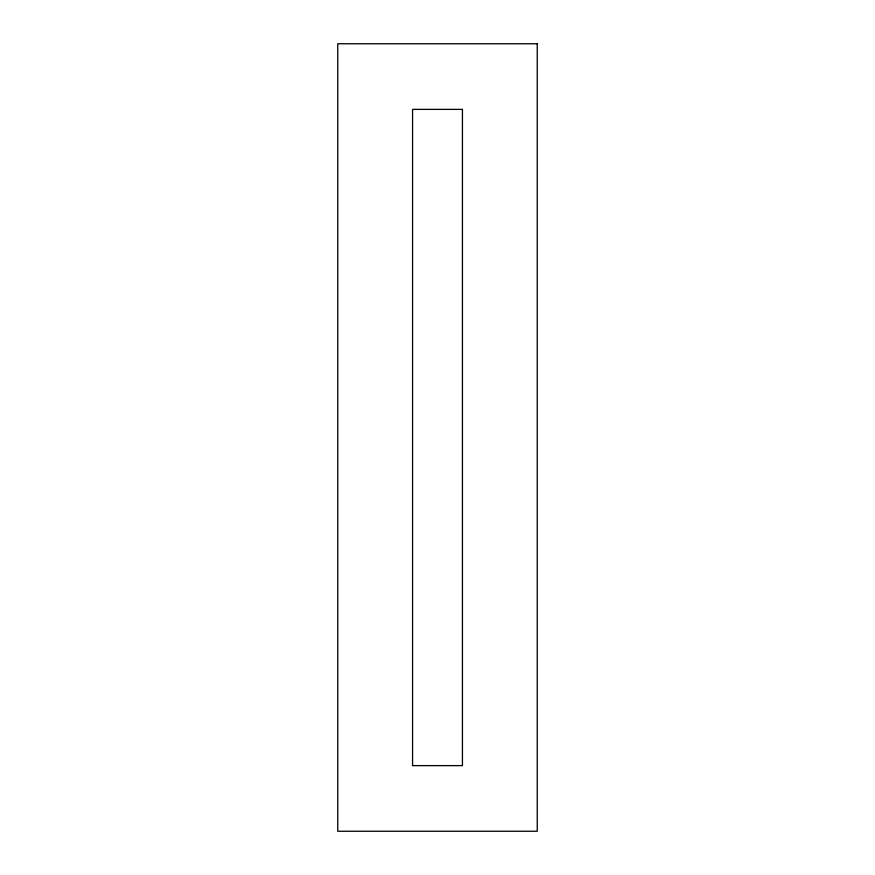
<?xml version="1.0" encoding="UTF-8"?>
<svg xmlns="http://www.w3.org/2000/svg" width="875" height="875" viewBox="0 0 875 875"><rect width="100%" height="100%" fill="white"/><g stroke="black" fill="none" stroke-linecap="round" stroke-linejoin="round"><path stroke-width="1.31" d="M537.25 43.75L337.75 43.75L337.75 831.25L537.25 831.25L537.25 43.75M462.438 109.375L412.562 109.375L412.562 765.625L462.438 765.625L462.438 109.375"/></g></svg>
